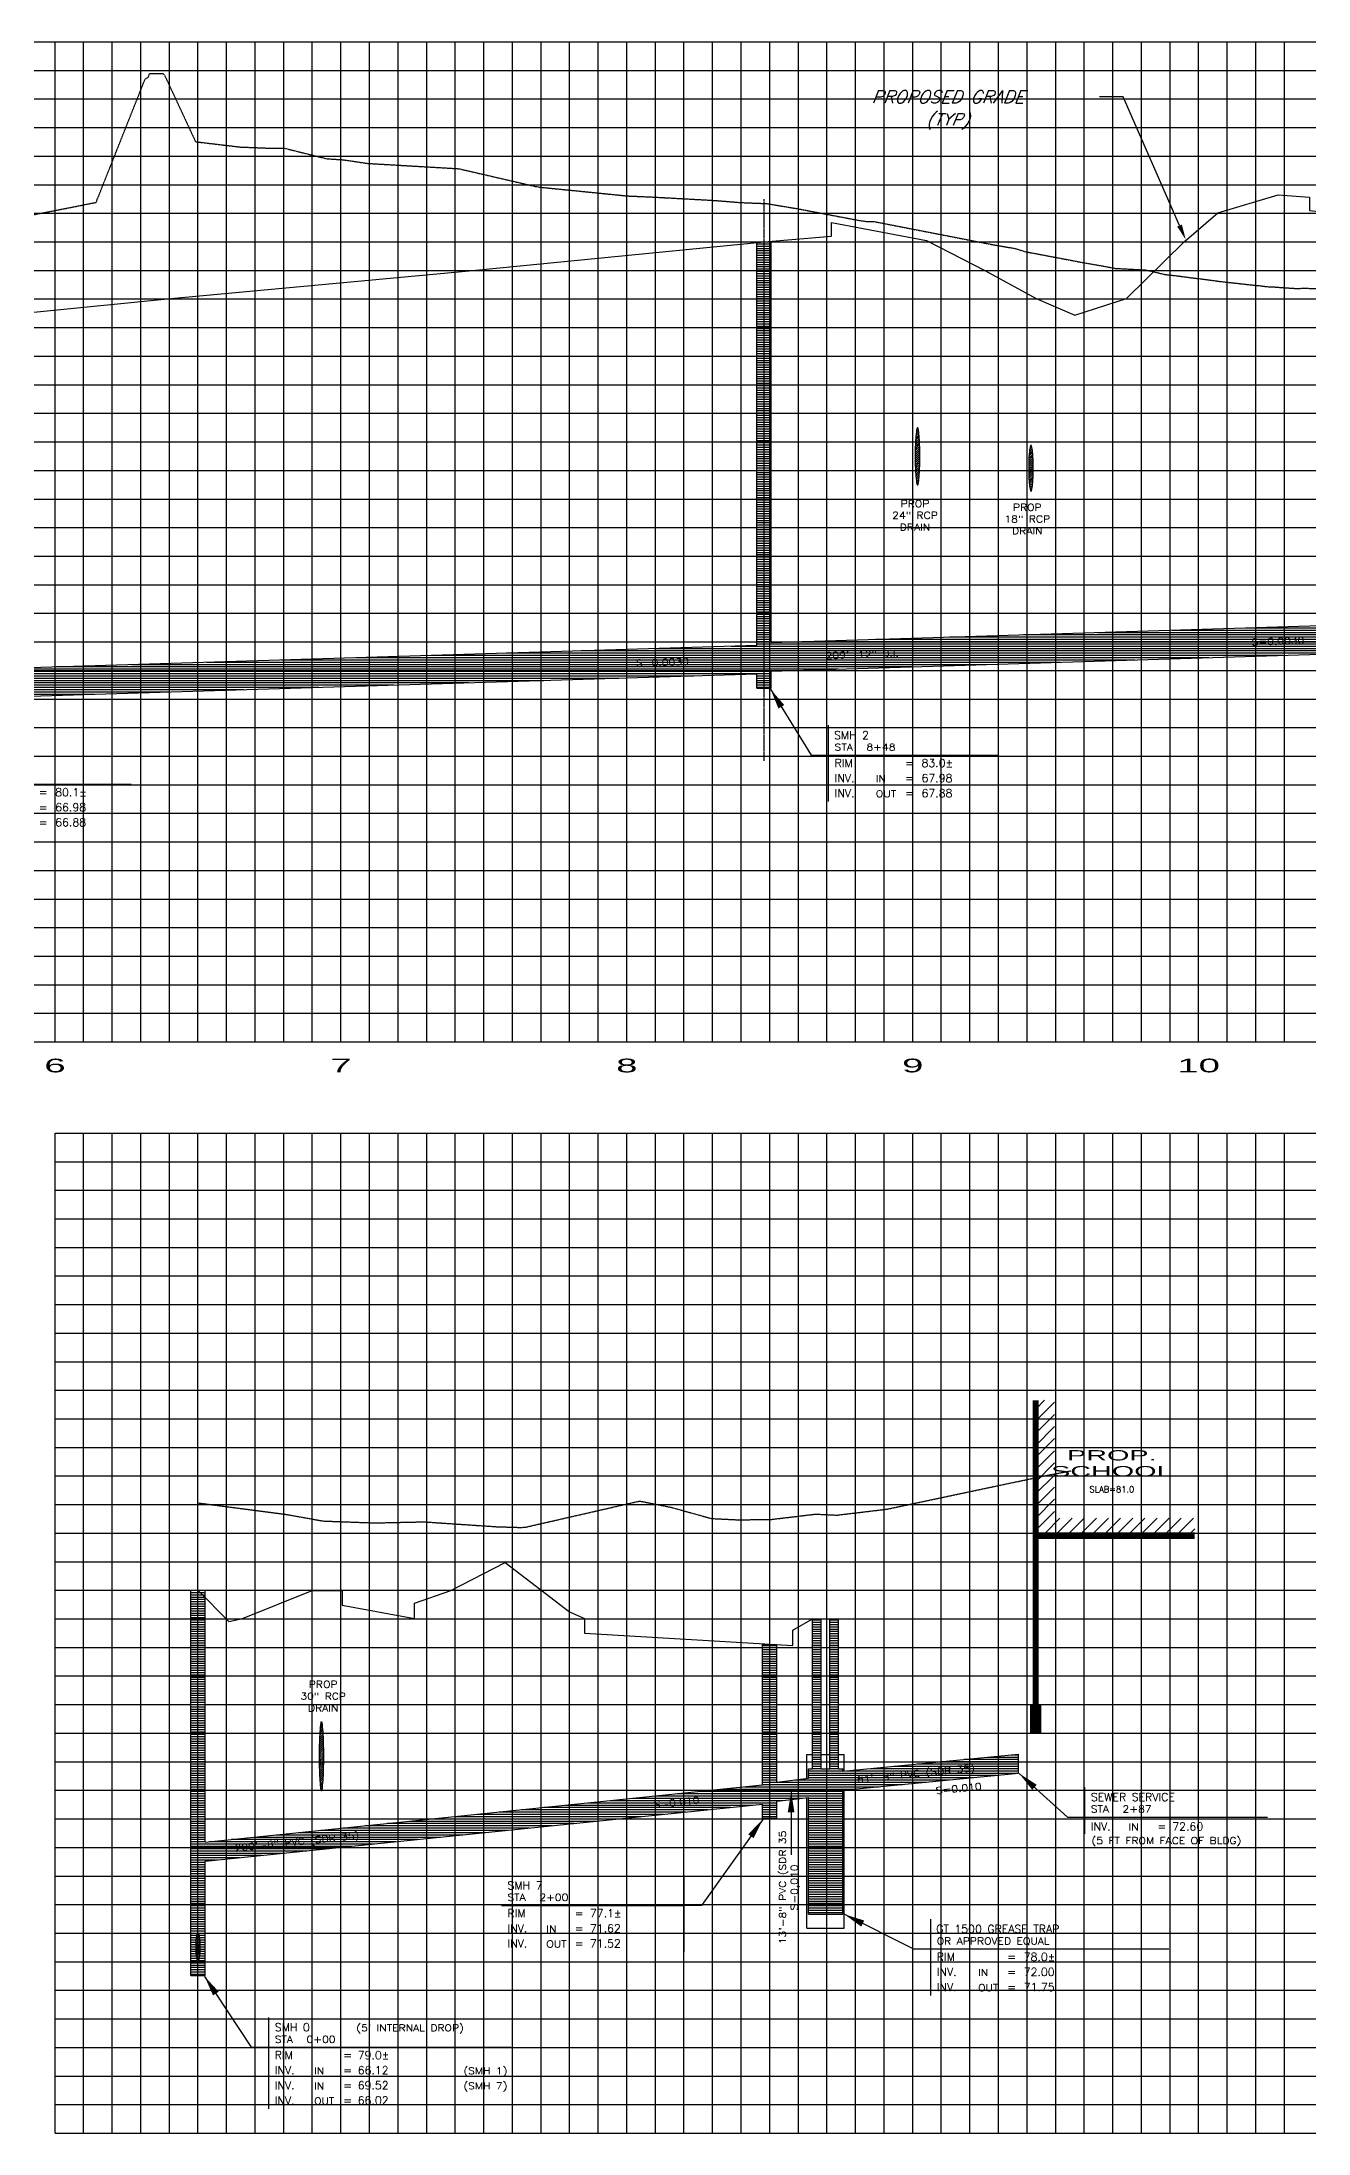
# Model space of a CAD drawing. Header units: inches. Extents: x 1501 to 3024, y 2326 to 3451.
# Drawn here: x 2169 to 2612, y 2716 to 3448 of the extents above; entities that cross this region are included whole.
import ezdxf
from ezdxf.enums import TextEntityAlignment as Align

# ---------------------------------------------------------------- set-up
doc = ezdxf.new("R2010")
doc.units = ezdxf.units.IN
doc.header["$MEASUREMENT"] = 0
doc.linetypes.add('CENTER4', pattern=[0.5625, 0.375, -0.0625, 0.0625, -0.0625])
doc.linetypes.add('DASHED4', pattern=[0.1875, 0.125, -0.0625])
for name, color, linetype in [('P1PIS', 4, 'Continuous'), ('P1PIT', 4, 'Continuous'), ('P2EGT', 5, 'Continuous'), ('P2PGT', 5, 'Continuous'), ('P6PIL', 6, 'Continuous'), ('P7PGD', 6, 'Continuous'), ('P7PIT', 3, 'Continuous'), ('P7UTT', 3, 'Continuous'), ('PFGC', 5, 'Continuous'), ('SEW1PEGC', 3, 'DASHED4'), ('SEW3PEGC', 3, 'DASHED4'), ('STRUC-CL', 6, 'CENTER4'), ('STRUC-H', 9, 'Continuous'), ('STRUC-S', 4, 'Continuous'), ('W1PPL', 11, 'Continuous'), ('W7PPL', 9, 'Continuous'), ('W7PPT', 3, 'Continuous')]:
    doc.layers.add(name, color=color, linetype=linetype)
doc.styles.add('100BT', font='swiss.ttf', dxfattribs={"width": 2, "height": 3.6})
doc.styles.add('120SL', font='simplex.shx', dxfattribs={"oblique": 22, "height": 4.24})
doc.styles.add('140B', font='swissl.ttf', dxfattribs={"width": 2, "height": 0.000186})
doc.styles.add('60', font='simplex.shx', dxfattribs={"width": 1.15, "height": 2.4})
doc.styles.add('60L', font='simplex.shx', dxfattribs={"height": 2.12})
doc.styles.add('60S', font='simplex.shx', dxfattribs={"width": 1.15, "oblique": 22, "height": 2.4})
doc.styles.add('80L', font='simplex.shx', dxfattribs={"height": 2.8})
doc.dimstyles.get("Standard").update_dxf_attribs({"dimtxt": 0.18, "dimasz": 0.18, "dimexe": 0.18, "dimexo": 0.0625, "dimgap": 0.09, "dimtad": 0, "dimtih": 1, "dimtoh": 1, "dimdec": 4, "dimzin": 0, "dimdsep": 46, "dimtxsty": 'Standard', "dimcen": 0.09, "dimadec": 0, "dimazin": 0, "dimtfac": 1, "dimtdec": 4, "dimtofl": 0, "dimtmove": 0, "dimatfit": 3, "dimfxl": 1, "dimtolj": 1, "dimtzin": 0, "dimarcsym": 0})
pattern_1 = [(0, (0, 0), (0, 0.8), [])]

# ---------------------------------------------------------------- blocks, each defined once
blk = doc.blocks.new('*X18')
at = {"color": 0}
for p, q in [((586.47, 310.14), (587.57, 311.24)), ((586.57, 311.13), (587.47, 312.03)), ((586.7, 312.14), (587.36, 312.8)), ((586.87, 313.19), (586.98, 313.3)), ((586.09, 300.03), (588.05, 302)), ((586.1, 300.93), (588.04, 302.87)), ((586.11, 301.82), (588.02, 303.73)), ((586.12, 302.72), (587.99, 304.59)), ((586.14, 303.63), (587.97, 305.45)), ((586.17, 304.53), (587.93, 306.3)), ((586.2, 305.45), (587.89, 307.14)), ((586.23, 306.37), (587.85, 307.98)), ((586.28, 307.3), (587.8, 308.81)), ((586.33, 308.23), (587.74, 309.64)), ((586.39, 309.18), (587.66, 310.45)), ((586.08, 299.15), (588.06, 301.13)), ((586.08, 298.26), (588.07, 300.25)), ((586.08, 297.38), (588.08, 299.37)), ((586.09, 296.5), (588.08, 298.49)), ((586.1, 295.63), (588.08, 297.61)), ((586.11, 294.75), (588.08, 296.72)), ((586.12, 293.88), (588.07, 295.83)), ((586.14, 293.02), (588.06, 294.93)), ((586.17, 292.16), (588.04, 294.03)), ((586.19, 291.3), (588.02, 293.13)), ((586.22, 290.45), (588, 292.22)), ((586.26, 289.6), (587.97, 291.31)), ((586.31, 288.77), (587.93, 290.39)), ((586.36, 287.93), (587.89, 289.46)), ((586.42, 287.11), (587.84, 288.53)), ((586.49, 286.3), (587.78, 287.58)), ((586.58, 285.5), (587.7, 286.62)), ((586.67, 284.71), (587.6, 285.64)), ((586.79, 283.94), (587.48, 284.63)), ((587.06, 283.33), (587.32, 283.59))]:
    blk.add_line(p, q, dxfattribs=at)
blk = doc.blocks.new('36')
at = {"layer": 'P1PIS'}
blk.add_lwpolyline([(0, 0, 0.36821), (0.005, 0.004, 0.023257), (0.014, 0.088, 0.009741), (0.018, 0.176, 0.006902), (0.02, 0.3, 0.006902), (0.018, 0.424, 0.009741), (0.014, 0.512, 0.023257), (0.005, 0.596, 0.36821), (0, 0.6, 0.36821), (-0.005, 0.596, 0.023257), (-0.014, 0.512, 0.009741), (-0.018, 0.424, 0.006902), (-0.02, 0.3, 0.006902), (-0.018, 0.176, 0.009741), (-0.014, 0.088, 0.023257), (-0.005, 0.004, 0.36821)], format="xyb", close=True, dxfattribs=at)
at = {"layer": 'P1PIS', "xscale": 0.02, "yscale": 0.02, "zscale": 0.02}
blk.add_blockref('*X18', (-11.742, -5.666), dxfattribs=at)
blk = doc.blocks.new('*X16')
at = {"color": 0}
for p, q in [((1590.08, 558.03), (1592.04, 559.99)), ((1590.08, 557.14), (1592.06, 559.13)), ((1590.08, 556.26), (1592.07, 558.25)), ((1590.09, 558.92), (1592.02, 560.85)), ((1590.11, 559.82), (1591.98, 561.7)), ((1590.13, 560.73), (1591.94, 562.54)), ((1590.17, 561.65), (1591.88, 563.36)), ((1590.22, 562.59), (1591.81, 564.18)), ((1590.29, 563.54), (1591.72, 564.98)), ((1590.38, 564.51), (1591.61, 565.75)), ((1590.51, 565.53), (1591.47, 566.49)), ((1590.71, 566.61), (1591.31, 567.21)), ((1590.1, 555.39), (1592.08, 557.37)), ((1590.12, 554.53), (1592.07, 556.49)), ((1590.14, 553.67), (1592.06, 555.59)), ((1590.18, 552.83), (1592.04, 554.69)), ((1590.23, 551.99), (1592.01, 553.77)), ((1590.29, 551.17), (1591.97, 552.85)), ((1590.36, 550.36), (1591.92, 551.91)), ((1590.46, 549.57), (1591.85, 550.96)), ((1590.57, 548.8), (1591.75, 549.98)), ((1590.72, 548.06), (1591.6, 548.95)), ((1590.94, 547.4), (1591.39, 547.84))]:
    blk.add_line(p, q, dxfattribs=at)
blk = doc.blocks.new('24')
at = {"layer": 'P1PIS'}
blk.add_lwpolyline([(0, 0, 0.346414), (0.005, 0.004, 0.034318), (0.014, 0.059, 0.014569), (0.018, 0.117, 0.01035), (0.02, 0.2, 0.01035), (0.018, 0.283, 0.014569), (0.014, 0.341, 0.034318), (0.005, 0.396, 0.346414), (0, 0.4, 0.346414), (-0.005, 0.396, 0.034318), (-0.014, 0.341, 0.014569), (-0.019, 0.283, 0.01035), (-0.02, 0.2, 0.01035), (-0.019, 0.117, 0.014569), (-0.014, 0.059, 0.034318), (-0.005, 0.004, 0.346414)], format="xyb", close=True, dxfattribs=at)
at = {"layer": 'P1PIS', "xscale": 0.02, "yscale": 0.02, "zscale": 0.02}
blk.add_blockref('*X16', (-31.822, -10.947), dxfattribs=at)
blk = doc.blocks.new('*X14')
at = {"color": 0}
for p, q in [((586.17, 301), (587.92, 302.75)), ((586.2, 301.92), (587.87, 303.58)), ((586.25, 302.85), (587.81, 304.41)), ((586.31, 303.79), (587.74, 305.22)), ((586.38, 304.75), (587.65, 306.02)), ((586.48, 305.73), (587.54, 306.8)), ((586.61, 306.74), (587.42, 307.56)), ((586.78, 307.8), (587.24, 308.26)), ((586.08, 296.49), (588.06, 298.47)), ((586.08, 295.61), (588.07, 297.6)), ((586.08, 294.73), (588.08, 296.72)), ((586.09, 297.38), (588.04, 299.34)), ((586.09, 293.85), (588.08, 295.84)), ((586.1, 298.28), (588.02, 300.2)), ((586.11, 292.98), (588.08, 294.95)), ((586.12, 299.18), (587.99, 301.06)), ((586.12, 292.12), (588.07, 294.06)), ((586.14, 300.09), (587.96, 301.91)), ((586.15, 291.26), (588.06, 293.17)), ((586.18, 290.4), (588.04, 292.27)), ((586.21, 289.55), (588.02, 291.36)), ((586.25, 288.71), (587.99, 290.45)), ((586.31, 287.88), (587.95, 289.52)), ((586.37, 287.06), (587.9, 288.59)), ((586.44, 286.25), (587.84, 287.64)), ((586.53, 285.46), (587.76, 286.68)), ((586.64, 284.68), (587.66, 285.7)), ((586.77, 283.92), (587.52, 284.67)), ((587.06, 283.33), (587.33, 283.6))]:
    blk.add_line(p, q, dxfattribs=at)
blk = doc.blocks.new('30')
at = {"layer": 'P1PIS'}
blk.add_lwpolyline([(0, 0, 0.359375), (0.005, 0.004, 0.027747), (0.014, 0.073, 0.011677), (0.019, 0.147, 0.008281), (0.02, 0.25, 0.008281), (0.019, 0.353, 0.011677), (0.014, 0.427, 0.027747), (0.005, 0.496, 0.359375), (0, 0.5, 0.359375), (-0.004, 0.496, 0.027747), (-0.014, 0.427, 0.011677), (-0.018, 0.353, 0.008281), (-0.02, 0.25, 0.008281), (-0.018, 0.147, 0.011677), (-0.014, 0.073, 0.027747), (-0.004, 0.004, 0.359375)], format="xyb", close=True, dxfattribs=at)
at = {"layer": 'P1PIS', "xscale": 0.02, "yscale": 0.02, "zscale": 0.02}
blk.add_blockref('*X14', (-11.741, -5.666), dxfattribs=at)
blk = doc.blocks.new('L1IN')
at = {"layer": 'P6PIL'}
for p, q in [((0, -0.667), (0, 0)), ((-1.597, -0.261), (0, -0.261))]:
    blk.add_line(p, q, dxfattribs=at)
at = {"layer": 'P1PIT', "style": '80L'}
blk.add_attdef('NUMBER', (-1.544, -0.121), '', height=0.07, dxfattribs=at)
at = {"layer": 'P7PIT', "style": '60', "width": 1.15}
for s, p in [('STA', (-1.545, -0.221)), ('IN', (-1.205, -0.497)), ('OUT', (-1.205, -0.629))]:
    blk.add_text(s, height=0.06, dxfattribs=at).set_placement(p)
at = {"layer": 'P7PIT', "style": '80L'}
for s, p in [('RIM', (-1.545, -0.365)), ('=', (-0.956, -0.365)), ('INV.', (-1.545, -0.497)), ('=', (-0.956, -0.497)), ('INV.', (-1.545, -0.629)), ('=', (-0.956, -0.629))]:
    blk.add_text(s, height=0.07, dxfattribs=at).set_placement(p)
at = {"layer": 'P7PIT', "style": '60', "width": 1.15}
blk.add_attdef('STATION\\OFFSET', (-1.266, -0.221), '', height=0.06, dxfattribs=at)
at = {"layer": 'P7PIT', "style": '80L'}
for p in [(-0.824, -0.365), (-0.824, -0.497), (-0.824, -0.629)]:
    blk.add_attdef('ELEV', p, '', height=0.07, dxfattribs=at)
blk = doc.blocks.new('PG')
at = {"layer": 'P7PGD'}
for p, q in [((-0.547, 1.251), (-0.753, 1.251)), ((-0.054, 0.124), (-0.547, 1.251))]:
    blk.add_line(p, q, dxfattribs=at)
blk.add_solid([(-0.034, 0.133), (-0.075, 0.115), (0, 0)], dxfattribs=at)
at = {"layer": 'P2PGT', "style": '120SL', "oblique": 22}
blk.add_text('PROPOSED GRADE', height=0.11, dxfattribs=at).set_placement((-2.082, 1.25), align=Align.MIDDLE)
blk = doc.blocks.new('HWRI')
at = {"layer": 'P6PIL'}
for p, q in [((0, -0.407), (0, 0)), ((0, -0.261), (1.597, -0.261))]:
    blk.add_line(p, q, dxfattribs=at)
at = {"layer": 'P1PIT', "style": '80L'}
blk.add_attdef('NUMBER', (0.053, -0.121), '', height=0.07, dxfattribs=at)
at = {"layer": 'P7PIT', "style": '60', "width": 1.15}
for s, p in [('STA', (0.052, -0.221)), ('IN', (0.383, -0.379))]:
    blk.add_text(s, height=0.06, dxfattribs=at).set_placement(p)
at = {"layer": 'P7PIT', "style": '80L'}
for s, p in [('INV.', (0.052, -0.379)), ('=', (0.635, -0.379))]:
    blk.add_text(s, height=0.07, dxfattribs=at).set_placement(p)
at = {"layer": 'P7PIT', "style": '60', "width": 1.15}
blk.add_attdef('STATION\\OFFSET', (0.33, -0.221), '', height=0.06, dxfattribs=at)
at = {"layer": 'P7PIT', "style": '80L'}
blk.add_attdef('ELEV', (0.765, -0.379), '', height=0.07, dxfattribs=at)
blk = doc.blocks.new('*X2')
at = {"color": 0}
for p, q in [((4603.23, 5570.02), (4606.83, 5567.5)), ((4561.45, 5562.66), (4569.14, 5557.27)), ((4565.62, 5563.39), (4573.32, 5558.01)), ((4569.8, 5564.13), (4577.49, 5558.75)), ((4573.98, 5564.87), (4581.67, 5559.48)), ((4578.16, 5565.6), (4585.85, 5560.22)), ((4582.34, 5566.34), (4590.03, 5560.96)), ((4586.52, 5567.08), (4594.21, 5561.69)), ((4590.69, 5567.81), (4598.38, 5562.43)), ((4594.87, 5568.55), (4602.56, 5563.17)), ((4599.05, 5569.29), (4606.74, 5563.9)), ((4561.06, 5559.27), (4567.13, 5555.02)), ((4561.79, 5555.09), (4567.86, 5550.84)), ((4562.53, 5550.91), (4568.6, 5546.66)), ((4563.27, 5546.73), (4569.34, 5542.48)), ((4564, 5542.55), (4570.07, 5538.3)), ((4564.74, 5538.38), (4570.81, 5534.13)), ((4565.48, 5534.2), (4571.55, 5529.95)), ((4566.22, 5530.02), (4572.28, 5525.77)), ((4566.95, 5525.84), (4573.02, 5521.59)), ((4567.69, 5521.66), (4573.76, 5517.41)), ((4568.43, 5517.48), (4574.49, 5513.24)), ((4569.16, 5513.31), (4575.23, 5509.06)), ((4569.9, 5509.13), (4571.61, 5507.93))]:
    blk.add_line(p, q, dxfattribs=at)
blk = doc.blocks.new('*X0')
at = {"color": 0}
for p, q in [((586.12, 291.22), (587.92, 293.03)), ((586.17, 292.16), (587.82, 293.81)), ((586.25, 293.13), (587.68, 294.55)), ((586.4, 294.16), (587.49, 295.25)), ((586.71, 295.36), (587.17, 295.81)), ((586.08, 289.42), (588.04, 291.38)), ((586.09, 290.31), (587.99, 292.22)), ((586.09, 288.55), (588.07, 290.53)), ((586.13, 287.7), (588.08, 289.65)), ((586.18, 286.86), (588.07, 288.76)), ((586.25, 286.06), (588.04, 287.85)), ((586.35, 285.28), (587.99, 286.91)), ((586.5, 284.54), (587.9, 285.93)), ((586.7, 283.85), (587.74, 284.9)), ((587.06, 283.33), (587.41, 283.68))]:
    blk.add_line(p, q, dxfattribs=at)
blk = doc.blocks.new('15')
at = {"layer": 'P1PIS'}
blk.add_lwpolyline([(0, 0, 0.309933), (0.005, 0.004, 0.052539), (0.014, 0.037, 0.023124), (0.018, 0.073, 0.016546), (0.02, 0.125, 0.016546), (0.018, 0.177, 0.023124), (0.014, 0.213, 0.052539), (0.005, 0.246, 0.309933), (0, 0.25, 0.309933), (-0.005, 0.246, 0.052539), (-0.014, 0.213, 0.023124), (-0.018, 0.177, 0.016546), (-0.02, 0.125, 0.016546), (-0.018, 0.073, 0.023124), (-0.014, 0.037, 0.052539), (-0.005, 0.004, 0.309933)], format="xyb", close=True, dxfattribs=at)
at = {"layer": 'P1PIS', "xscale": 0.02, "yscale": 0.02, "zscale": 0.02}
blk.add_blockref('*X0', (-11.742, -5.666), dxfattribs=at)
blk = doc.blocks.new('R2IN')
at = {"layer": 'P6PIL'}
for p, q in [((0, -0.799), (0, 0)), ((0, -0.261), (2.116, -0.261))]:
    blk.add_line(p, q, dxfattribs=at)
at = {"layer": 'P1PIT', "style": '80L'}
blk.add_attdef('NUMBER', (0.053, -0.121), '', height=0.07, dxfattribs=at)
at = {"layer": 'P7PIT', "style": '60', "width": 1.15}
for s, p in [('STA', (0.052, -0.221)), ('IN', (0.396, -0.497)), ('OUT', (0.396, -0.761)), ('IN', (0.396, -0.629))]:
    blk.add_text(s, height=0.06, dxfattribs=at).set_placement(p)
at = {"layer": 'P7PIT', "style": '80L'}
for s, p in [('RIM', (0.052, -0.365)), ('=', (0.651, -0.365)), ('INV.', (0.052, -0.497)), ('=', (0.651, -0.497)), ('INV.', (0.052, -0.629)), ('INV.', (0.052, -0.761)), ('=', (0.651, -0.629)), ('=', (0.651, -0.761))]:
    blk.add_text(s, height=0.07, dxfattribs=at).set_placement(p)
at = {"layer": 'P7PIT', "style": '60', "width": 1.15}
blk.add_attdef('STATION\\OFFSET', (0.33, -0.221), '', height=0.06, dxfattribs=at)
at = {"layer": 'P7PIT', "style": '80L'}
for p in [(0.778, -0.365), (0.778, -0.497), (0.778, -0.629), (0.778, -0.761)]:
    blk.add_attdef('ELEV', p, '', height=0.07, dxfattribs=at)
at = {"layer": 'P7PIT', "style": '60', "width": 1.15}
for p in [(2.087, -0.497), (2.087, -0.629)]:
    blk.add_attdef('NO.', text='', height=0.06, dxfattribs=at).set_placement(p, align=Align.RIGHT)
blk = doc.blocks.new('R1IN')
at = {"layer": 'P6PIL'}
for p, q in [((0, -0.667), (0, 0)), ((0, -0.261), (1.478, -0.261))]:
    blk.add_line(p, q, dxfattribs=at)
at = {"layer": 'P1PIT', "style": '80L'}
blk.add_attdef('NUMBER', (0.047, -0.121), '', height=0.07, dxfattribs=at)
at = {"layer": 'P7PIT', "style": '60', "width": 1.15}
for s, p in [('STA', (0.052, -0.221)), ('IN', (0.413, -0.497)), ('OUT', (0.413, -0.629))]:
    blk.add_text(s, height=0.06, dxfattribs=at).set_placement(p)
at = {"layer": 'P7PIT', "style": '80L'}
for s, p in [('RIM', (0.052, -0.365)), ('=', (0.668, -0.365)), ('INV.', (0.052, -0.497)), ('=', (0.668, -0.497)), ('INV.', (0.052, -0.629)), ('=', (0.668, -0.629))]:
    blk.add_text(s, height=0.07, dxfattribs=at).set_placement(p)
at = {"layer": 'P7PIT', "style": '60', "width": 1.15}
blk.add_attdef('STATION\\OFFSET', (0.33, -0.221), '', height=0.06, dxfattribs=at)
at = {"layer": 'P7PIT', "style": '80L'}
for p in [(0.812, -0.365), (0.812, -0.497), (0.812, -0.629)]:
    blk.add_attdef('ELEV', p, '', height=0.07, dxfattribs=at)

msp = doc.modelspace()

# ---------------------------------------------------------------- hatches: boundary and pattern name
at = {"layer": 'STRUC-H'}
h = msp.add_hatch(dxfattribs=at)
h.set_pattern_fill('_U', color=256, scale=0.8, style=0, pattern_type=0)
h.set_pattern_definition(pattern_1)
edge = h.paths.add_edge_path()
edge.add_arc((2890.56017, 3257.33696), 3.56369, 329.03114547, 387.28070405)
edge.add_line((2893.72748, 3258.97038), (2874.22748, 3257.97427))
edge.add_line((2874.22748, 3257.97427), (2874.22748, 3349.27427))
edge.add_line((2874.22748, 3349.27427), (2869.22748, 3349.27427))
edge.add_line((2869.22748, 3349.27427), (2869.22748, 3256.97427))
edge.add_line((2869.22748, 3256.97427), (2633.22748, 3244.97427))
edge.add_line((2633.22748, 3244.97427), (2633.22748, 3387.27427))
edge.add_line((2633.22748, 3387.27427), (2628.22748, 3387.27427))
edge.add_line((2628.22748, 3387.27427), (2628.22748, 3244.37427))
edge.add_line((2628.22748, 3244.37427), (2424.22748, 3238.07427))
edge.add_line((2424.22748, 3238.07427), (2424.22748, 3378.27427))
edge.add_line((2424.22748, 3378.27427), (2419.22748, 3378.27427))
edge.add_line((2419.22748, 3378.27427), (2419.22748, 3237.07427))
edge.add_line((2419.22748, 3237.07427), (2124.22748, 3228.07427))
edge.add_line((2124.22748, 3228.07427), (2124.22748, 3349.27427))
edge.add_line((2124.22748, 3349.27427), (2119.22748, 3349.27427))
edge.add_line((2119.22748, 3349.27427), (2119.22748, 3227.07427))
edge.add_line((2119.22748, 3227.07427), (1934.22748, 3219.47427))
edge.add_line((1934.22748, 3219.47427), (1934.22748, 3338.27427))
edge.add_line((1934.22748, 3338.27427), (1929.22748, 3338.27427))
edge.add_line((1929.22748, 3338.27427), (1929.22748, 3218.47427))
edge.add_line((1929.22748, 3218.47427), (1654.22748, 3207.27427))
edge.add_line((1654.22748, 3207.27427), (1654.22748, 3363.27427))
edge.add_line((1654.22748, 3363.27427), (1649.22748, 3363.27427))
edge.add_line((1649.22748, 3363.27427), (1649.22748, 3207.07427))
edge.add_line((1649.22748, 3207.07427), (1649.22748, 3197.07427))
edge.add_line((1649.22748, 3197.07427), (1649.22748, 3192.07427))
edge.add_line((1649.22748, 3192.07427), (1654.22748, 3192.07427))
edge.add_line((1654.22748, 3192.07427), (1654.22748, 3197.27427))
edge.add_line((1654.22748, 3197.27427), (1929.22748, 3208.47427))
edge.add_line((1929.22748, 3208.47427), (1929.22748, 3203.47427))
edge.add_line((1929.22748, 3203.47427), (1934.22748, 3203.47427))
edge.add_line((1934.22748, 3203.47427), (1934.22748, 3209.47427))
edge.add_line((1934.22748, 3209.47427), (2119.22748, 3217.07427))
edge.add_line((2119.22748, 3217.07427), (2119.22748, 3212.07427))
edge.add_line((2119.22748, 3212.07427), (2124.22748, 3212.07427))
edge.add_line((2124.22748, 3212.07427), (2124.22748, 3218.07427))
edge.add_line((2124.22748, 3218.07427), (2419.22748, 3227.07427))
edge.add_line((2419.22748, 3227.07427), (2419.22748, 3222.07427))
edge.add_line((2419.22748, 3222.07427), (2424.22748, 3222.07427))
edge.add_line((2424.22748, 3222.07427), (2424.22748, 3228.07427))
edge.add_line((2424.22748, 3228.07427), (2628.22748, 3234.37427))
edge.add_line((2628.22748, 3234.37427), (2628.22748, 3229.37427))
edge.add_line((2628.22748, 3229.37427), (2633.22748, 3229.37427))
edge.add_line((2633.22748, 3229.37427), (2633.22748, 3238.27427))
edge.add_line((2633.22748, 3238.27427), (2869.22748, 3250.27427))
edge.add_line((2869.22748, 3250.27427), (2869.22748, 3245.27427))
edge.add_line((2869.22748, 3245.27427), (2874.22748, 3245.27427))
edge.add_line((2874.22748, 3245.27427), (2874.22748, 3251.27427))
edge.add_line((2874.22748, 3251.27427), (2893.72748, 3252.27038))
edge.add_arc((2896.1658, 3253.9729), 2.97388, 149.03114547, 214.92420761, ccw=False)
h = msp.add_hatch(dxfattribs=at)
h.set_pattern_fill('_U', color=256, scale=0.8, style=0, pattern_type=0)
h.set_pattern_definition(pattern_1)
h.paths.add_polyline_path([(2437.22748, 2833.85448), (2437.22748, 2793.05448), (2449.22748, 2793.05448), (2449.22748, 2836.35448), (2510.72748, 2842.35448), (2510.72748, 2849.05448), (2449.22748, 2843.05448), (2449.22748, 2843.85448), (2447.7872, 2843.85448), (2447.7872, 2896.35448), (2444.7872, 2896.35448), (2444.7872, 2843.85448), (2441.66776, 2843.85448), (2441.66776, 2896.35448), (2438.66776, 2896.35448), (2438.66776, 2843.85448), (2437.22748, 2843.85448), (2437.22748, 2840.55448), (2426.22748, 2839.25448), (2426.22748, 2887.35448), (2421.22748, 2887.35448), (2421.22748, 2838.25448), (2226.22748, 2818.25448), (2226.22748, 2906.35448), (2221.22748, 2906.35448), (2221.22748, 2771.55448), (2226.22748, 2771.55448), (2226.22748, 2811.55448), (2421.22748, 2831.55448), (2421.22748, 2826.55448), (2426.22748, 2826.55448), (2426.22748, 2832.55448)])

# ---------------------------------------------------------------- linework, layer by layer
at = {"layer": 'P6PIL'}
for p, q in [((2480.05562, 2764.56902), (2480.05562, 2791.25657)), ((2480.05562, 2780.81597), (2563.35924, 2780.81597))]:
    msp.add_line(p, q, dxfattribs=at)
at = {"layer": 'P7PIT'}
for points, const_width in [([(2516.72748, 2866.31493), (2516.72748, 2972.85884)], 2), ([(2572.38519, 2925.35448), (2516.72748, 2925.35448)], 2), ([(2516.72748, 2866.31493), (2516.72748, 2856.0685)], 4)]:
    msp.add_lwpolyline(points, dxfattribs=dict(at, const_width=const_width))
msp.add_lwpolyline([(2572.38519, 2926.35448), (2515.72748, 2926.35448)], dxfattribs=at)
at = {"layer": 'PFGC', "flags": 128}
for points in [[(2121.72748, 3349.27427), (2214.18742, 3358.50001), (2318.60213, 3368.17955), (2421.72748, 3378.27427), (2445.32417, 3380.26878), (2445.32417, 3384.98742), (2478.59241, 3378.70078), (2499.22274, 3368.17954), (2516.90588, 3358.50001), (2530.37875, 3352.60811), (2548.48291, 3358.50001), (2568.6922, 3378.27993), (2580.48096, 3388.38032), (2601.53232, 3394.69306), (2612.47902, 3393.85136), (2612.45039, 3389.24744), (2630.72748, 3387.27427)], [(2223.72748, 2906.35448), (2234.54251, 2895.43515), (2239.28839, 2896.45169), (2263.67675, 2906.27829), (2274.18547, 2906.27829), (2274.18547, 2901.19557), (2299.41403, 2896.45169), (2299.41403, 2901.87327), (2312.17152, 2906.27829), (2331.23425, 2916.10149), (2343.60239, 2906.54818), (2353.72179, 2898.86807), (2358.96888, 2896.45799), (2358.96888, 2891.37527), (2431.83545, 2887.03917), (2431.83545, 2892.36353), (2438.67471, 2896.35448), (2514.88832, 2896.45169)]]:
    msp.add_lwpolyline(points, dxfattribs=at)
at = {"layer": 'SEW1PEGC', "flags": 128}
msp.add_lwpolyline([(1573.72748, 3360.08266), (1575.27035, 3360.28253), (1581.82369, 3367.95666), (1586.36191, 3373.7844), (1594.91153, 3378.22301), (1606.82096, 3378.98305), (1610.90344, 3372.00096), (1627.62622, 3362.39324), (1630.61654, 3361.75254), (1631.44944, 3359.89132), (1632.25425, 3358.80315), (1651.72748, 3358.60076), (1662.47964, 3359.56738), (1684.39594, 3359.95253), (1690.84158, 3359.23275), (1697.37846, 3359.66352), (1728.81103, 3360.25976), (1744.25154, 3360.56835), (1756.14572, 3362.08175), (1795.62017, 3362.17902), (1800.15849, 3362.55854), (1803.02559, 3362.5264), (1837.16722, 3364.16074), (1857.94937, 3365.4528), (1859.70145, 3365.4551), (1866.23571, 3366.10243), (1893.86188, 3368.6105), (1909.87947, 3370.98017), (1914.49384, 3370.52023), (1924.49338, 3369.46851), (1931.72748, 3368.84943), (1952.94455, 3367.0337), (1976.59442, 3366.3428), (1988.27312, 3367.55913), (1999.30716, 3368.62115), (2014.52099, 3369.09502), (2027.67593, 3369.38553), (2034.68013, 3369.47764), (2090.3453, 3378.02006), (2091.58206, 3378.23719), (2093.03652, 3378.476), (2120.81838, 3381.03179), (2127.80803, 3381.6851), (2153.29733, 3385.03954), (2167.33559, 3387.99111), (2181.55462, 3390.77742), (2188.17925, 3392.11877), (2188.52494, 3393.15702), (2205.27269, 3435.31085), (2206.34009, 3435.81979), (2206.76205, 3437.18855), (2211.56993, 3437.17165), (2211.99226, 3436.67762), (2212.91201, 3434.74068), (2222.87178, 3413.31675), (2238.45237, 3411.4675), (2248.64575, 3411.05783), (2254.03548, 3411.03222), (2268.8082, 3407.34884), (2274.38605, 3407.01514), (2282.95553, 3405.73915), (2314.97515, 3403.86793), (2341.74518, 3397.67124), (2342.29359, 3397.61408), (2342.99673, 3397.44714), (2373.92617, 3394.34309), (2382.99232, 3393.94906), (2404.56113, 3392.75867), (2412.27414, 3392.14048), (2413.04471, 3392.04652), (2422.56681, 3391.67634), (2433.09947, 3389.93469), (2455.62431, 3385.6498), (2458.03407, 3385.36825), (2460.10231, 3385.39137), (2501.83195, 3377.27562), (2509.56373, 3375.94367), (2513.13605, 3374.833), (2529.99618, 3371.65299), (2533.24765, 3371.02505), (2536.72581, 3370.4195), (2540.46432, 3369.77136), (2544.48879, 3368.9979), (2555.22646, 3368.42201), (2558.36711, 3367.72568), (2561.78695, 3366.88913), (2562.94584, 3366.75673), (2566.78516, 3366.31174), (2571.01734, 3365.73087), (2575.70153, 3365.17555), (2580.91551, 3364.46301), (2583.30186, 3364.17427), (2586.7108, 3363.83332), (2591.41601, 3363.28415), (2595.03752, 3362.92799), (2597.91341, 3362.58019), (2599.58584, 3362.5337), (2601.60629, 3362.37534), (2603.28428, 3362.24194), (2604.69191, 3362.17251), (2605.89704, 3362.07092), (2606.93569, 3362.02217), (2607.84376, 3361.94218), (2608.17753, 3361.96954), (2608.49928, 3361.96115), (2609.20852, 3361.99061), (2609.84071, 3362.01688), (2610.40354, 3362.01028), (2610.91509, 3362.033), (2623.73022, 3361.75426), (2630.88129, 3361.15444), (2631.91097, 3361.20223), (2640.15606, 3360.57676), (2641.4459, 3360.26309), (2643.0699, 3359.7717), (2643.73729, 3359.61795), (2646.86446, 3358.32855), (2650.79257, 3356.29439), (2653.63969, 3352.65931), (2656.1507, 3352.47168), (2659.00097, 3352.87117), (2662.58315, 3356.8684), (2667.66927, 3361.32625), (2671.46344, 3363.30839), (2698.24495, 3366.75288), (2700.98775, 3366.54375), (2702.89207, 3366.54828), (2721.83176, 3369.04091), (2722.48936, 3368.98822), (2751.60836, 3369.93705), (2753.33829, 3361.76786), (2755.13912, 3350.95542), (2767.82138, 3288.98918), (2769.46916, 3285.00783), (2773.08135, 3275.72991), (2775.12154, 3272.51759), (2775.3603, 3272.31392), (2777.55808, 3268.72706), (2777.57899, 3268.64092), (2780.19961, 3263.70612), (2780.52964, 3262.45548), (2781.09105, 3261.89207), (2784.05917, 3257.44735), (2786.32971, 3254.79143), (2788.76225, 3251.40363), (2790.17782, 3250.2593), (2792.36898, 3247.95608), (2793.37298, 3247.08261), (2795.94592, 3243.96113), (2796.4669, 3243.71689), (2799.24163, 3239.97427), (2800.82767, 3239.97427), (2802.95743, 3239.97427), (2803.00243, 3240.04553), (2803.20494, 3240.5069), (2804.26385, 3242.75927), (2804.90901, 3244.13158), (2813.93976, 3267.1694), (2819.4423, 3281.87554), (2823.67248, 3292.83124), (2826.30996, 3300.00811), (2828.27525, 3305.35588), (2829.51893, 3308.7979), (2843.09278, 3339.9431), (2859.38022, 3343.70889), (2872.31897, 3349.81525), (2880.74223, 3353.45967), (2893.72748, 3353.7993)], dxfattribs=at)
at = {"layer": 'SEW3PEGC', "flags": 128}
msp.add_lwpolyline([(2223.72748, 2936.92964), (2254.22217, 2932.97296), (2267.50152, 2930.6045), (2285.34524, 2929.93299), (2302.73786, 2930.31137), (2328.7713, 2928.5641), (2333.34014, 2928.46183), (2335.95007, 2928.36212), (2338.07834, 2928.39459), (2378.22239, 2937.58033), (2389.08222, 2935.42887), (2403.32991, 2931.46784), (2412.45811, 2931.02715), (2424.02809, 2931.1289), (2439.79183, 2933.01237), (2447.18374, 2932.65754), (2464.57332, 2934.73527), (2464.7364, 2934.76098), (2464.81422, 2934.77138), (2465.0247, 2934.80942), (2519.98311, 2946.44304), (2529.01042, 2948.15726)], dxfattribs=at)
at = {"layer": 'STRUC-CL'}
for p, q in [((2421.72748, 3196.67585), (2421.72748, 3393.20668)), ((2223.72748, 2753.08035), (2223.72748, 2920.75592)), ((2423.72748, 2799.04115), (2423.72748, 2898.33157))]:
    msp.add_line(p, q, dxfattribs=at)
at = {"layer": 'STRUC-S'}
for p, q in [((2419.22748, 3237.07427), (2419.22748, 3378.27427)), ((2419.22748, 3378.27427), (2424.22748, 3378.27427)), ((2424.22748, 3238.07427), (2424.22748, 3378.27427)), ((2424.22748, 3238.07427), (2628.22748, 3244.37427)), ((2124.22748, 3228.07427), (2419.22748, 3237.07427)), ((2424.22748, 3228.07427), (2628.22748, 3234.37427)), ((2424.22748, 3222.07427), (2424.22748, 3228.07427)), ((2124.22748, 3218.07427), (2419.22748, 3227.07427)), ((2419.22748, 3222.07427), (2419.22748, 3227.07427)), ((2419.22748, 3222.07427), (2424.22748, 3222.07427)), ((2221.22748, 2771.55448), (2221.22748, 2906.35448)), ((2221.22748, 2906.35448), (2226.22748, 2906.35448)), ((2226.22748, 2818.25448), (2226.22748, 2906.35448)), ((2438.66776, 2843.85448), (2438.66776, 2896.35448)), ((2438.66776, 2896.35448), (2441.66776, 2896.35448)), ((2441.66776, 2843.85448), (2441.66776, 2896.35448)), ((2444.7872, 2896.35448), (2447.7872, 2896.35448)), ((2444.7872, 2843.85448), (2444.7872, 2896.35448)), ((2447.7872, 2843.85448), (2447.7872, 2896.35448)), ((2421.22748, 2838.25448), (2421.22748, 2887.35448)), ((2421.22748, 2887.35448), (2426.22748, 2887.35448)), ((2426.22748, 2839.25448), (2426.22748, 2887.35448)), ((2436.72748, 2840.49539), (2436.72748, 2848.85448)), ((2436.72748, 2848.85448), (2438.66776, 2848.85448)), ((2441.66776, 2848.85448), (2444.7872, 2848.85448)), ((2447.7872, 2848.85448), (2449.72748, 2848.85448)), ((2449.22748, 2843.05448), (2510.72748, 2849.05448)), ((2449.72748, 2843.10326), (2449.72748, 2848.85448)), ((2510.72748, 2842.35448), (2510.72748, 2849.05448)), ((2426.22748, 2839.25448), (2437.22748, 2840.55448)), ((2437.22748, 2840.55448), (2437.22748, 2843.85448)), ((2437.22748, 2843.85448), (2438.66776, 2843.85448)), ((2441.66776, 2843.85448), (2444.7872, 2843.85448)), ((2447.7872, 2843.85448), (2449.22748, 2843.85448)), ((2449.22748, 2843.05448), (2449.22748, 2843.85448)), ((2449.22748, 2836.35448), (2510.72748, 2842.35448)), ((2226.22748, 2818.25448), (2421.22748, 2838.25448)), ((2426.22748, 2832.55448), (2437.22748, 2833.85448)), ((2426.22748, 2826.55448), (2426.22748, 2832.55448)), ((2436.72748, 2788.05448), (2436.72748, 2833.79539)), ((2437.22748, 2793.05448), (2437.22748, 2833.85448)), ((2449.22748, 2793.05448), (2449.22748, 2836.35448)), ((2449.72748, 2788.05448), (2449.72748, 2836.40326)), ((2226.22748, 2811.55448), (2421.22748, 2831.55448)), ((2421.22748, 2826.55448), (2421.22748, 2831.55448)), ((2421.22748, 2826.55448), (2426.22748, 2826.55448)), ((2226.22748, 2771.55448), (2226.22748, 2811.55448)), ((2437.22748, 2793.05448), (2449.22748, 2793.05448)), ((2436.72748, 2788.05448), (2449.72748, 2788.05448)), ((2221.22748, 2771.55448), (2226.22748, 2771.55448))]:
    msp.add_line(p, q, dxfattribs=at)
at = {"layer": 'W1PPL'}
for p, q in [((1523.72748, 3448.27427), (3023.72748, 3448.27427)), ((2173.72748, 3098.27427), (2173.72748, 3448.27427)), ((2223.72748, 3098.27427), (2223.72748, 3448.27427)), ((2273.72748, 3098.27427), (2273.72748, 3448.27427)), ((2323.72748, 3098.27427), (2323.72748, 3448.27427)), ((2373.72748, 3098.27427), (2373.72748, 3448.27427)), ((2423.72748, 3098.27427), (2423.72748, 3448.27427)), ((2473.72748, 3098.27427), (2473.72748, 3448.27427)), ((2523.72748, 3098.27427), (2523.72748, 3448.27427)), ((2573.72748, 3098.27427), (2573.72748, 3448.27427)), ((1523.72748, 3398.27427), (3023.72748, 3398.27427)), ((1523.72748, 3348.27427), (3023.72748, 3348.27427)), ((1523.72748, 3298.27427), (3023.72748, 3298.27427)), ((1523.72748, 3248.27427), (3023.72748, 3248.27427)), ((1523.72748, 3198.27427), (3023.72748, 3198.27427)), ((1523.72748, 3148.27427), (3023.72748, 3148.27427)), ((1523.72748, 3098.27427), (3023.72748, 3098.27427)), ((2173.72748, 3066.35448), (3023.72748, 3066.35448)), ((2173.72748, 2716.35448), (2173.72748, 3066.35448)), ((2223.72748, 2716.35448), (2223.72748, 3066.35448)), ((2273.72748, 2716.35448), (2273.72748, 3066.35448)), ((2323.72748, 2716.35448), (2323.72748, 3066.35448)), ((2373.72748, 2716.35448), (2373.72748, 3066.35448)), ((2423.72748, 2716.35448), (2423.72748, 3066.35448)), ((2473.72748, 2716.35448), (2473.72748, 3066.35448)), ((2523.72748, 2716.35448), (2523.72748, 3066.35448)), ((2573.72748, 2716.35448), (2573.72748, 3066.35448)), ((2173.72748, 3016.35448), (3023.72748, 3016.35448)), ((2173.72748, 2966.35448), (3023.72748, 2966.35448)), ((2173.72748, 2916.35448), (3023.72748, 2916.35448)), ((2173.72748, 2866.35448), (3023.72748, 2866.35448)), ((2173.72748, 2816.35448), (3023.72748, 2816.35448)), ((2173.72748, 2766.35448), (3023.72748, 2766.35448)), ((2173.72748, 2716.35448), (3023.72748, 2716.35448))]:
    msp.add_line(p, q, dxfattribs=at)
at = {"layer": 'W7PPL'}
for p, q in [((2183.72748, 3098.27427), (2183.72748, 3448.27427)), ((2193.72748, 3098.27427), (2193.72748, 3448.27427)), ((2203.72748, 3098.27427), (2203.72748, 3448.27427)), ((2213.72748, 3098.27427), (2213.72748, 3448.27427)), ((2233.72748, 3098.27427), (2233.72748, 3448.27427)), ((2243.72748, 3098.27427), (2243.72748, 3448.27427)), ((2253.72748, 3098.27427), (2253.72748, 3448.27427)), ((2263.72748, 3098.27427), (2263.72748, 3448.27427)), ((2283.72748, 3098.27427), (2283.72748, 3448.27427)), ((2293.72748, 3098.27427), (2293.72748, 3448.27427)), ((2303.72748, 3098.27427), (2303.72748, 3448.27427)), ((2313.72748, 3098.27427), (2313.72748, 3448.27427)), ((2333.72748, 3098.27427), (2333.72748, 3448.27427)), ((2343.72748, 3098.27427), (2343.72748, 3448.27427)), ((2353.72748, 3098.27427), (2353.72748, 3448.27427)), ((2363.72748, 3098.27427), (2363.72748, 3448.27427)), ((2383.72748, 3098.27427), (2383.72748, 3448.27427)), ((2393.72748, 3098.27427), (2393.72748, 3448.27427)), ((2403.72748, 3098.27427), (2403.72748, 3448.27427)), ((2413.72748, 3098.27427), (2413.72748, 3448.27427)), ((2433.72748, 3098.27427), (2433.72748, 3448.27427)), ((2443.72748, 3098.27427), (2443.72748, 3448.27427)), ((2453.72748, 3098.27427), (2453.72748, 3448.27427)), ((2463.72748, 3098.27427), (2463.72748, 3448.27427)), ((2483.72748, 3098.27427), (2483.72748, 3448.27427)), ((2493.72748, 3098.27427), (2493.72748, 3448.27427)), ((2503.72748, 3098.27427), (2503.72748, 3448.27427)), ((2513.72748, 3098.27427), (2513.72748, 3448.27427)), ((2533.72748, 3098.27427), (2533.72748, 3448.27427)), ((2543.72748, 3098.27427), (2543.72748, 3448.27427)), ((2553.72748, 3098.27427), (2553.72748, 3448.27427)), ((2563.72748, 3098.27427), (2563.72748, 3448.27427)), ((2583.72748, 3098.27427), (2583.72748, 3448.27427)), ((2593.72748, 3098.27427), (2593.72748, 3448.27427)), ((2603.72748, 3098.27427), (2603.72748, 3448.27427)), ((1523.72748, 3438.27427), (3023.72748, 3438.27427)), ((1523.72748, 3428.27427), (3023.72748, 3428.27427)), ((1523.72748, 3418.27427), (3023.72748, 3418.27427)), ((1523.72748, 3408.27427), (3023.72748, 3408.27427)), ((1523.72748, 3388.27427), (3023.72748, 3388.27427)), ((1523.72748, 3378.27427), (3023.72748, 3378.27427)), ((1523.72748, 3368.27427), (3023.72748, 3368.27427)), ((1523.72748, 3358.27427), (3023.72748, 3358.27427)), ((1523.72748, 3338.27427), (3023.72748, 3338.27427)), ((1523.72748, 3328.27427), (3023.72748, 3328.27427)), ((1523.72748, 3318.27427), (3023.72748, 3318.27427)), ((1523.72748, 3308.27427), (3023.72748, 3308.27427)), ((1523.72748, 3288.27427), (3023.72748, 3288.27427)), ((1523.72748, 3278.27427), (3023.72748, 3278.27427)), ((1523.72748, 3268.27427), (3023.72748, 3268.27427)), ((1523.72748, 3258.27427), (3023.72748, 3258.27427)), ((1523.72748, 3238.27427), (3023.72748, 3238.27427)), ((1523.72748, 3228.27427), (3023.72748, 3228.27427)), ((1523.72748, 3218.27427), (3023.72748, 3218.27427)), ((1523.72748, 3208.27427), (3023.72748, 3208.27427)), ((1523.72748, 3188.27427), (3023.72748, 3188.27427)), ((1523.72748, 3178.27427), (3023.72748, 3178.27427)), ((1523.72748, 3168.27427), (3023.72748, 3168.27427)), ((1523.72748, 3158.27427), (3023.72748, 3158.27427)), ((1523.72748, 3138.27427), (3023.72748, 3138.27427)), ((1523.72748, 3128.27427), (3023.72748, 3128.27427)), ((1523.72748, 3118.27427), (3023.72748, 3118.27427)), ((1523.72748, 3108.27427), (3023.72748, 3108.27427)), ((2183.72748, 2716.35448), (2183.72748, 3066.35448)), ((2193.72748, 2716.35448), (2193.72748, 3066.35448)), ((2203.72748, 2716.35448), (2203.72748, 3066.35448)), ((2213.72748, 2716.35448), (2213.72748, 3066.35448)), ((2233.72748, 2716.35448), (2233.72748, 3066.35448)), ((2243.72748, 2716.35448), (2243.72748, 3066.35448)), ((2253.72748, 2716.35448), (2253.72748, 3066.35448)), ((2263.72748, 2716.35448), (2263.72748, 3066.35448)), ((2283.72748, 2716.35448), (2283.72748, 3066.35448)), ((2293.72748, 2716.35448), (2293.72748, 3066.35448)), ((2303.72748, 2716.35448), (2303.72748, 3066.35448)), ((2313.72748, 2716.35448), (2313.72748, 3066.35448)), ((2333.72748, 2716.35448), (2333.72748, 3066.35448)), ((2343.72748, 2716.35448), (2343.72748, 3066.35448)), ((2353.72748, 2716.35448), (2353.72748, 3066.35448)), ((2363.72748, 2716.35448), (2363.72748, 3066.35448)), ((2383.72748, 2716.35448), (2383.72748, 3066.35448)), ((2393.72748, 2716.35448), (2393.72748, 3066.35448)), ((2403.72748, 2716.35448), (2403.72748, 3066.35448)), ((2413.72748, 2716.35448), (2413.72748, 3066.35448)), ((2433.72748, 2716.35448), (2433.72748, 3066.35448)), ((2443.72748, 2716.35448), (2443.72748, 3066.35448)), ((2453.72748, 2716.35448), (2453.72748, 3066.35448)), ((2463.72748, 2716.35448), (2463.72748, 3066.35448)), ((2483.72748, 2716.35448), (2483.72748, 3066.35448)), ((2493.72748, 2716.35448), (2493.72748, 3066.35448)), ((2503.72748, 2716.35448), (2503.72748, 3066.35448)), ((2513.72748, 2716.35448), (2513.72748, 3066.35448)), ((2533.72748, 2716.35448), (2533.72748, 3066.35448)), ((2543.72748, 2716.35448), (2543.72748, 3066.35448)), ((2553.72748, 2716.35448), (2553.72748, 3066.35448)), ((2563.72748, 2716.35448), (2563.72748, 3066.35448)), ((2583.72748, 2716.35448), (2583.72748, 3066.35448)), ((2593.72748, 2716.35448), (2593.72748, 3066.35448)), ((2603.72748, 2716.35448), (2603.72748, 3066.35448)), ((2173.72748, 3056.35448), (3023.72748, 3056.35448)), ((2173.72748, 3046.35448), (3023.72748, 3046.35448)), ((2173.72748, 3036.35448), (3023.72748, 3036.35448)), ((2173.72748, 3026.35448), (3023.72748, 3026.35448)), ((2173.72748, 3006.35448), (3023.72748, 3006.35448)), ((2173.72748, 2996.35448), (3023.72748, 2996.35448)), ((2173.72748, 2986.35448), (3023.72748, 2986.35448)), ((2173.72748, 2976.35448), (3023.72748, 2976.35448)), ((2173.72748, 2956.35448), (3023.72748, 2956.35448)), ((2173.72748, 2946.35448), (3023.72748, 2946.35448)), ((2173.72748, 2936.35448), (3023.72748, 2936.35448)), ((2173.72748, 2926.35448), (3023.72748, 2926.35448)), ((2173.72748, 2906.35448), (3023.72748, 2906.35448)), ((2173.72748, 2896.35448), (3023.72748, 2896.35448)), ((2173.72748, 2886.35448), (3023.72748, 2886.35448)), ((2173.72748, 2876.35448), (3023.72748, 2876.35448)), ((2173.72748, 2856.35448), (3023.72748, 2856.35448)), ((2173.72748, 2846.35448), (3023.72748, 2846.35448)), ((2173.72748, 2836.35448), (3023.72748, 2836.35448)), ((2173.72748, 2826.35448), (3023.72748, 2826.35448)), ((2173.72748, 2806.35448), (3023.72748, 2806.35448)), ((2173.72748, 2796.35448), (3023.72748, 2796.35448)), ((2173.72748, 2786.35448), (3023.72748, 2786.35448)), ((2173.72748, 2776.35448), (3023.72748, 2776.35448)), ((2173.72748, 2756.35448), (3023.72748, 2756.35448)), ((2173.72748, 2746.35448), (3023.72748, 2746.35448)), ((2173.72748, 2736.35448), (3023.72748, 2736.35448)), ((2173.72748, 2726.35448), (3023.72748, 2726.35448))]:
    msp.add_line(p, q, dxfattribs=at)

# ---------------------------------------------------------------- block references
at = {"xscale": 40, "yscale": 40, "zscale": 40}
for name, p in [('PG', (2569.2342, 3379.01312)), ('30', (2475.39119, 3293.21393)), ('24', (2515.10017, 3291.05687)), ('36', (2266.92435, 2836.27591)), ('15', (2223.72748, 2776.55448))]:
    msp.add_blockref(name, p, dxfattribs=at)
ref = msp.add_blockref('R1IN', (2444.31503, 3209.06957), dxfattribs=dict(xscale=40, yscale=40, zscale=40))
ref.add_attrib('NUMBER', 'SMH 2', (2446.20023, 3204.23023), dxfattribs={"layer": 'P1PIT', "height": 2.8, "style": '80L'})
ref.add_attrib('STATION\\OFFSET', '8+48', (2457.5324, 3200.23522), dxfattribs={"layer": 'P7PIT', "height": 2.4, "style": '60', "width": 1.15})
ref.add_attrib('ELEV', '83.0%%p', (2476.8126, 3194.47335), dxfattribs={"layer": 'P7PIT', "height": 2.8, "style": '80L'})
ref.add_attrib('ELEV', '67.98', (2476.8126, 3189.19335), dxfattribs={"layer": 'P7PIT', "height": 2.8, "style": '80L'})
ref.add_attrib('ELEV', '67.88', (2476.8126, 3183.91335), dxfattribs={"layer": 'P7PIT', "height": 2.8, "style": '80L'})
ref = msp.add_blockref('R1IN', (2141.29984, 3198.85988), dxfattribs=dict(xscale=40, yscale=40, zscale=40))
ref.add_attrib('NUMBER', 'SMH 1', (2143.18504, 3194.02054), dxfattribs={"layer": 'P1PIT', "height": 2.8, "style": '80L'})
ref.add_attrib('STATION\\OFFSET', '5+48', (2154.51722, 3190.02553), dxfattribs={"layer": 'P7PIT', "height": 2.4, "style": '60', "width": 1.15})
ref.add_attrib('ELEV', '80.1%%p', (2173.79742, 3184.26366), dxfattribs={"layer": 'P7PIT', "height": 2.8, "style": '80L'})
ref.add_attrib('ELEV', '66.98', (2173.79742, 3178.98366), dxfattribs={"layer": 'P7PIT', "height": 2.8, "style": '80L'})
ref.add_attrib('ELEV', '66.88', (2173.79742, 3173.70366), dxfattribs={"layer": 'P7PIT', "height": 2.8, "style": '80L'})
msp.add_blockref('HWRI', (2533.91706, 2837.43707), dxfattribs=at).add_auto_attribs({'NUMBER': 'SEWER SERVICE', 'STATION\\OFFSET': '2+87', 'ELEV': '72.60'})
ref = msp.add_blockref('L1IN', (2393.76723, 2806.51823), dxfattribs=dict(xscale=40, yscale=40, zscale=40))
ref.add_attrib('NUMBER', 'SMH 7', (2332.00035, 2801.67889), dxfattribs={"layer": 'P1PIT', "height": 2.8, "style": '80L'})
ref.add_attrib('STATION\\OFFSET', '2+00', (2343.11586, 2797.68388), dxfattribs={"layer": 'P7PIT', "height": 2.4, "style": '60', "width": 1.15})
ref.add_attrib('ELEV', '77.1%%p', (2360.81889, 2791.92201), dxfattribs={"layer": 'P7PIT', "height": 2.8, "style": '80L'})
ref.add_attrib('ELEV', '71.62', (2360.81889, 2786.64201), dxfattribs={"layer": 'P7PIT', "height": 2.8, "style": '80L'})
ref.add_attrib('ELEV', '71.52', (2360.81889, 2781.36201), dxfattribs={"layer": 'P7PIT', "height": 2.8, "style": '80L'})
ref = msp.add_blockref('R2IN', (2248.47079, 2756.85632), dxfattribs=dict(xscale=40, yscale=40, zscale=40))
ref.add_attrib('NUMBER', 'SMH 0', (2250.60827, 2752.01698), dxfattribs={"layer": 'P1PIT', "height": 2.8, "style": '80L'})
ref.add_attrib('STATION\\OFFSET', '0+00', (2261.68817, 2748.02197), dxfattribs={"layer": 'P7PIT', "height": 2.4, "style": '60', "width": 1.15})
ref.add_attrib('ELEV', '79.0%%p', (2279.60426, 2742.2601), dxfattribs={"layer": 'P7PIT', "height": 2.8, "style": '80L'})
ref.add_attrib('ELEV', '66.12', (2279.60426, 2736.9801), dxfattribs={"layer": 'P7PIT', "height": 2.8, "style": '80L'})
ref.add_attrib('NO.', '(SMH 1)', dxfattribs={"layer": 'P7PIT', "height": 2.4, "style": '60', "width": 1.15}).set_placement((2331.95148, 2736.9801), align=Align.RIGHT)
ref.add_attrib('ELEV', '69.52', (2279.60426, 2731.7001), dxfattribs={"layer": 'P7PIT', "height": 2.8, "style": '80L'})
ref.add_attrib('NO.', '(SMH 7)', dxfattribs={"layer": 'P7PIT', "height": 2.4, "style": '60', "width": 1.15}).set_placement((2331.95148, 2731.7001), align=Align.RIGHT)
ref.add_attrib('ELEV', '66.02', (2279.60426, 2726.4201), dxfattribs={"layer": 'P7PIT', "height": 2.8, "style": '80L'})
at = {"layer": 'P7PIT', "rotation": 79.9999999999961}
msp.add_blockref('*X2', (7202.78821, -2530.76725), dxfattribs=at)

# ---------------------------------------------------------------- texts
at = {"layer": 'P1PIT', "style": '80L'}
msp.add_text('GT 1500 GREASE TRAP', height=2.8, dxfattribs=at).set_placement((2481.94082, 2786.41722))
at = {"layer": 'P2EGT', "style": '120SL', "oblique": 22}
msp.add_text('(TYP)', height=4.24, dxfattribs=at).set_placement((2485.94704, 3420.82061), align=Align.MIDDLE)
at = {"layer": 'P7PIT', "style": '60', "width": 1.15}
for s, rotation, p in [('209\'-12" D.I.', 1.80729781, (2443.27577, 3232.25461)), ('S=0.0030', 1.80729781, (2592.2862, 3237.01746)), ('S=0.0030', 1.68779085, (2377.00844, 3229.64068)), ('61\'-8" PVC (SDR 35)', 5.66227944, (2454.35854, 2838.96095)), ('S=0.010', 5.85687364, (2383.22046, 2830.14337)), ('S=0.010', 5.66227944, (2481.92135, 2835.00893)), ('200\'-8" PVC (SDR 35)', 5.85687364, (2236.69912, 2814.92679))]:
    msp.add_text(s, height=2.4, rotation=rotation, dxfattribs=at).set_placement(p)
at = {"layer": 'P7PIT', "style": '100BT', "width": 2}
for s, p in [('SCHOOL', (2543.37392, 2946.21148)), ('PROP.', (2543.37392, 2951.79148))]:
    msp.add_text(s, height=3.6, dxfattribs=at).set_placement(p, align=Align.CENTER)
at = {"layer": 'P7PIT', "style": '60L'}
msp.add_text('SLAB=81.0', height=2.12, dxfattribs=at).set_placement((2543.37392, 2940.63148), align=Align.CENTER)
at = {"layer": 'P7PIT', "style": '60', "width": 1.15}
for s, p in [('13\'-8" PVC (SDR 35', (2429.39387, 2802.36532)), ('S-0,010', (2433.50815, 2802.36532))]:
    msp.add_text(s, height=2.4, rotation=90, dxfattribs=at).set_placement(p, align=Align.CENTER)
for s, p in [('(5 FT FROM FACE OF BLDG)', (2536.27266, 2817.55935)), ('OR APPROVED EQUAL', (2482.11704, 2782.42222)), ('OUT', (2496.58872, 2766.10035)), ('IN', (2496.58872, 2771.38035)), ("(5' INTERNAL DROP)", (2279.11072, 2752.00308))]:
    msp.add_text(s, height=2.4, dxfattribs=at).set_placement(p)
at = {"layer": 'P7PIT', "style": '80L'}
for s, p in [('RIM', (2482.11704, 2776.66035)), ('INV.', (2482.11704, 2771.38035)), ('=', (2506.76255, 2776.66035)), ('78.0%%p', (2512.55319, 2776.66035)), ('72.00', (2512.55319, 2771.38035)), ('INV.', (2482.11704, 2766.10035)), ('=', (2506.76255, 2771.38035)), ('=', (2506.76255, 2766.10035)), ('71.75', (2512.55319, 2766.10035))]:
    msp.add_text(s, height=2.8, dxfattribs=at).set_placement(p)
at = {"layer": 'P7UTT', "style": '60', "width": 1.15}
for s, p in [('PROP', (2474.52795, 3285.44849)), ('PROP', (2513.80529, 3284.15425)), ('24" RCP', (2474.52795, 3281.3342)), ('DRAIN', (2474.52795, 3277.21992)), ('18" RCP', (2513.80529, 3280.03997)), ('DRAIN', (2513.80529, 3275.92568)), ('30" RCP', (2267.51885, 2868.09337)), ('PROP', (2267.51885, 2872.20765)), ('DRAIN', (2267.51885, 2863.97908))]:
    msp.add_text(s, height=2.4, dxfattribs=at).set_placement(p, align=Align.CENTER)
at = {"layer": 'W7PPT', "style": '140B', "width": 2}
for s, p in [('6', (2173.72748, 3092.40895)), ('7', (2273.72748, 3092.40895)), ('8', (2373.72748, 3092.40895)), ('9', (2473.72748, 3092.40895)), ('10', (2573.72748, 3092.40895))]:
    msp.add_text(s, height=4.8, dxfattribs=at).set_placement(p, align=Align.TOP_CENTER)

# ---------------------------------------------------------------- leaders
at = {"layer": 'P6PIL'}
for points in [[(2424.00209, 3221.68307), (2438.21386, 3198.62898), (2444.31503, 3198.62898)], [(2510.98074, 2842.228), (2527.81589, 2826.99648), (2533.91706, 2826.99648)], [(2421.29758, 2826.14966), (2399.8684, 2796.07764), (2393.76723, 2796.07764)], [(2449.82105, 2792.94729), (2473.95445, 2780.81597), (2480.05562, 2780.81597)], [(2226.03192, 2771.2429), (2242.36962, 2746.41573), (2248.47079, 2746.41573)]]:
    msp.add_leader(points, dimstyle='Standard', override={"dimscale": 40, "dimexo": 0.0625, "dimtxsty": '60S'}, dxfattribs=at)
at = {"layer": 'P7PIT'}
msp.add_leader([(2431.18483, 2835.81095), (2431.18483, 2813.77165)], dimstyle='Standard', override={"dimscale": 40, "dimexo": 0.0625, "dimtxsty": '60S'}, dxfattribs=at)

doc.saveas('drawing.dxf')
